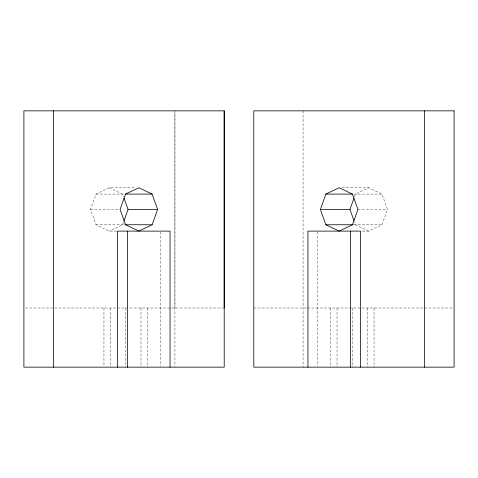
<?xml version="1.0" encoding="UTF-8"?>
<svg xmlns="http://www.w3.org/2000/svg" width="478" height="478" viewBox="0 0 478 478"><rect width="100%" height="100%" fill="white"/><g stroke="black" fill="none" stroke-linecap="round" stroke-linejoin="round"><path stroke-width="0.36" stroke-dasharray="2.39 1.79" d="M174.924 308.005L174.924 111.595M116.662 231.113L109.271 231.113L95.988 224.762L90.491 209.43L95.988 194.092L109.271 187.74L135.883 187.74M123.551 221.971L122.553 224.762L109.271 231.113M354.449 196.882L355.447 194.092L368.729 187.74L382.012 194.092L387.509 209.43L382.012 224.762L368.729 231.113L361.338 231.113M342.117 187.74L368.729 187.74M95.988 194.092L124.083 194.092M353.917 194.092L382.012 194.092M90.491 209.43L119.321 209.43M357.938 209.43L387.509 209.43M95.988 224.762L124.083 224.762M353.917 224.762L382.012 224.762M25.388 308.005L223.465 308.005M253.788 308.005L306.792 308.005M307.539 308.005L452.612 308.005M368.729 231.113L355.447 224.762L354.449 221.971M109.271 187.74L122.553 194.092L123.551 196.882M374.053 308.005L374.053 367.152M367.702 308.005L367.702 367.152M352.364 308.005L352.364 367.152M337.026 308.005L337.026 367.152M330.674 308.005L330.674 367.152M317.816 231.86L317.816 366.405M303.076 110.848L303.076 367.152M174.924 110.848L174.924 366.411M160.184 231.86L160.184 366.405M147.326 308.005L147.326 367.152M140.974 308.005L140.974 367.152M125.636 308.005L125.636 367.152M110.299 308.005L110.299 367.152M103.947 308.005L103.947 366.411"/><path stroke-width="0.72" d="M224.212 308.005L224.212 110.848L23.9 110.848L23.9 367.152L224.212 367.152L224.212 110.848M307.957 367.152L307.957 231.113L360.502 231.113L360.502 367.152M350.643 367.152L350.643 231.113M124.053 220.579L128.05 209.43L124.053 198.274M152.124 224.762L157.626 209.43L152.124 194.092L138.841 187.74L125.565 194.092L120.062 209.43L125.565 224.762L138.841 231.113L152.124 224.762L124.77 224.762M320.374 209.43L325.877 194.092L339.159 187.74L352.435 194.092L357.938 209.43L352.435 224.762L339.159 231.113L325.877 224.762L320.374 209.43L349.95 209.43L353.947 198.274M125.511 194.092L152.124 194.092M325.877 194.092L352.489 194.092M128.05 209.43L157.626 209.43M325.877 224.762L353.23 224.762M349.95 209.43L353.947 220.579M424.53 110.848L424.53 367.152M170.043 367.152L170.043 231.113L117.498 231.113L117.498 367.152M127.357 231.113L127.357 367.152M53.47 110.848L53.47 367.152M454.1 110.848L253.788 110.848L253.788 367.152L454.1 367.152L454.1 110.848"/></g></svg>
